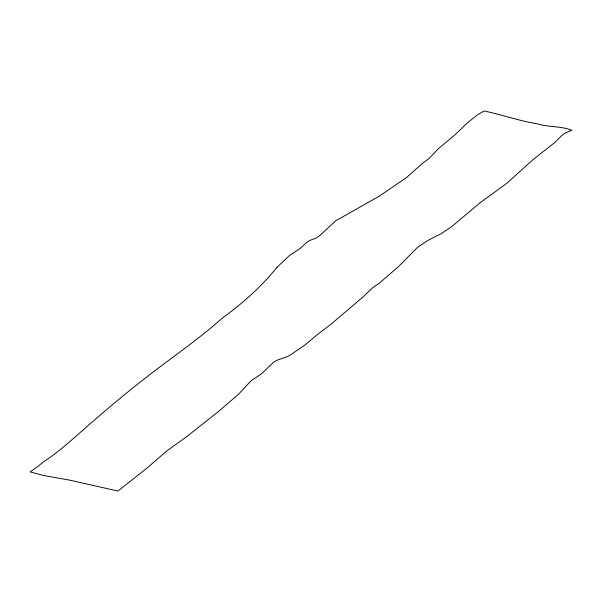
<?xml version="1.0" encoding="UTF-8"?>
<svg xmlns="http://www.w3.org/2000/svg" width="602" height="602" viewBox="0 0 602 602"><rect width="100%" height="100%" fill="white"/><g stroke="black" fill="none" stroke-linecap="round" stroke-linejoin="round"><path stroke-width="0.9" d="M277.018 267.311C261.418 286.627 242.741 303.333 222.627 317.856C199.887 338.173 174.7 355.504 150.613 373.985C131.785 388.516 113.266 403.664 95.312 419.376C78.109 433.831 62.187 449.762 43.261 462.058A195.537 113.748 -77.3 0 1 33.419 469.583L30.1 471.87L43.404 475.445L69.569 480.118L117.954 491.051L147.362 467.777L166.739 450.966L186.575 436.759L219.241 410.88L238.625 394.122L251.154 380.697L261.163 374.083L273.918 361.975L277.319 360.147L287.831 356.399L291.202 354.397L304.499 345.337L317.48 334.509L330.618 324.523L362.991 296.982L372.548 287.809L379.192 283.256L398.584 266.543L417.547 247.377L427.518 240.589L441.191 233.674L451.191 227.014L480.388 202.543L506.786 183.324L532.477 160.079L555.368 142.072L561.674 135.616L564.954 133.11L571.9 130.273C560.816 125.938 548.392 127.24 536.969 123.779C518.999 120.799 501.782 114.689 484.023 110.949L477.288 114.99L467.491 122.778L454.758 135.029L438.534 148.589L429.098 158.446L422.521 163.353L406.418 177.62L379.839 195.816L335.826 220.746L319.812 235.502L316.517 237.925L309.526 240.529L306.222 242.899L299.811 248.754L289.773 255.21L277.018 267.311"/></g></svg>
